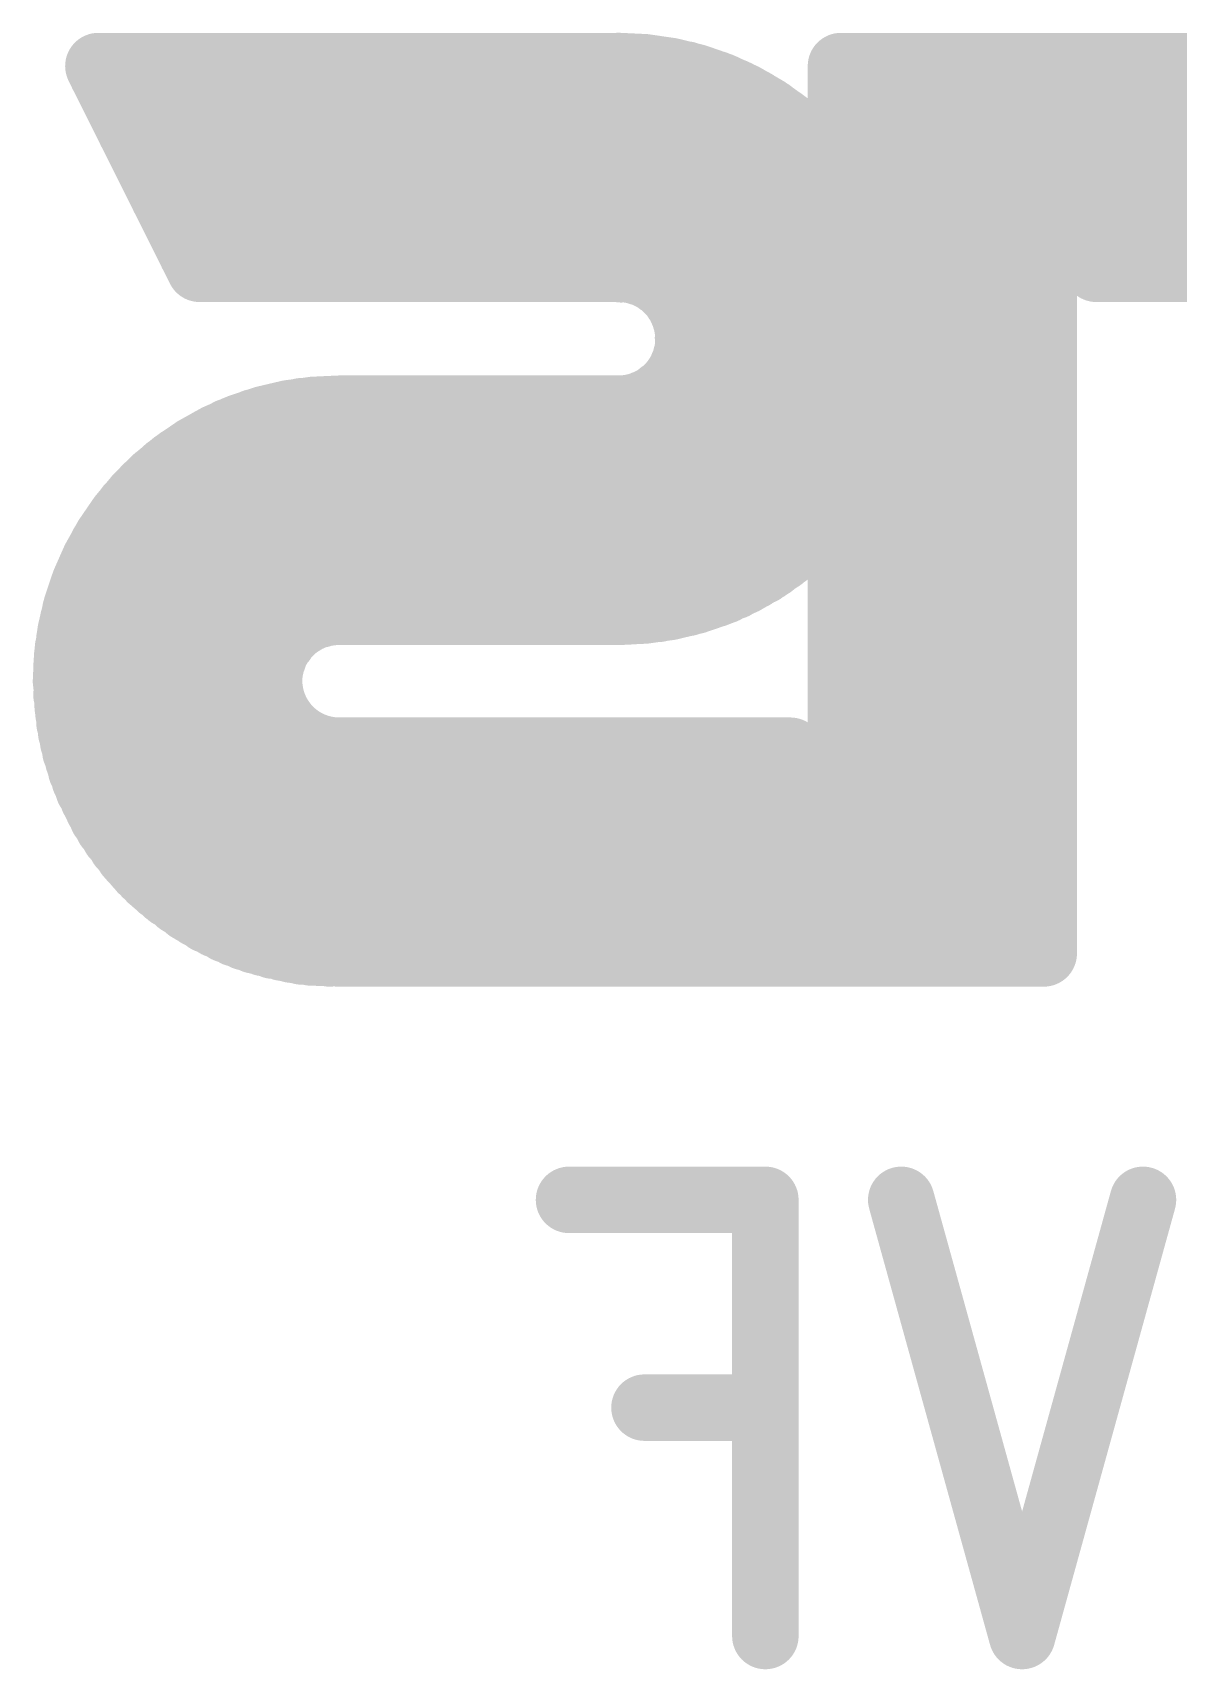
# Model space of a CAD drawing. Extents: x 100 to 144.1, y 92.1 to 144.1.
# Drawn here: x 108.425 to 110.149, y 118.909 to 121.372 of the extents above; entities that cross this region are included whole.
import ezdxf

# ---------------------------------------------------------------- set-up
doc = ezdxf.new("R2010")
doc.units = 0
doc.layers.get('0').update_dxf_attribs({"linetype": 'CONTINUOUS'})
doc.layers.add('SILK-BOTTOM_PHO', color=14, linetype='CONTINUOUS')

# ---------------------------------------------------------------- blocks, each defined once
blk = doc.blocks.new('ROUND_1')
at = {"const_width": 0.050038}
blk.add_lwpolyline([(-0.025018, 0, 1), (0.025018, 0, 1)], format="xyb", close=True, dxfattribs=at)

msp = doc.modelspace()

# ---------------------------------------------------------------- linework, layer by layer
at = {"layer": 'SILK-BOTTOM_PHO', "const_width": 0.100076}
for points in [[(108.523786, 121.32183), (108.676186, 121.016776)], [(109.30636, 121.32183), (108.523786, 121.32183)], [(108.532422, 121.32183), (108.532422, 121.30532)], [(108.546392, 121.32183), (108.546392, 121.277126)], [(108.560616, 121.32183), (108.560616, 121.248678)], [(108.57484, 121.32183), (108.57484, 121.220484)], [(108.58881, 121.32183), (108.58881, 121.192036)], [(108.603034, 121.32183), (108.603034, 121.163842)], [(108.617258, 121.32183), (108.617258, 121.135648)], [(108.631482, 121.32183), (108.631482, 121.1072)], [(108.645452, 121.32183), (108.645452, 121.079006)], [(108.659676, 121.32183), (108.659676, 121.050558)], [(108.6739, 121.32183), (108.6739, 121.022364)], [(108.68787, 121.32183), (108.68787, 121.016776)], [(108.702094, 121.32183), (108.702094, 121.016776)], [(108.716318, 121.32183), (108.716318, 121.016776)], [(108.730288, 121.32183), (108.730288, 121.016776)], [(108.744512, 121.32183), (108.744512, 121.016776)], [(108.758736, 121.32183), (108.758736, 121.016776)], [(108.772706, 121.32183), (108.772706, 121.016776)], [(108.78693, 121.32183), (108.78693, 121.016776)], [(108.801154, 121.32183), (108.801154, 121.016776)], [(108.815378, 121.32183), (108.815378, 121.016776)], [(108.829348, 121.32183), (108.829348, 121.016776)], [(108.843572, 121.32183), (108.843572, 121.016776)], [(108.857796, 121.32183), (108.857796, 121.016776)], [(108.871766, 121.32183), (108.871766, 121.016776)], [(108.88599, 121.32183), (108.88599, 121.016776)], [(108.900214, 121.32183), (108.900214, 121.016776)], [(108.914184, 121.32183), (108.914184, 121.016776)], [(108.928408, 121.32183), (108.928408, 121.016776)], [(108.942632, 121.32183), (108.942632, 121.016776)], [(108.956602, 121.32183), (108.956602, 121.016776)], [(108.970826, 121.32183), (108.970826, 121.016776)], [(108.98505, 121.32183), (108.98505, 121.016776)], [(108.999274, 121.32183), (108.999274, 121.016776)], [(109.013244, 121.32183), (109.013244, 121.016776)], [(109.027468, 121.32183), (109.027468, 121.016776)], [(109.041692, 121.32183), (109.041692, 121.016776)], [(109.055662, 121.32183), (109.055662, 121.016776)], [(109.069886, 121.32183), (109.069886, 121.016776)], [(109.08411, 121.32183), (109.08411, 121.016776)], [(109.09808, 121.32183), (109.09808, 121.016776)], [(109.112304, 121.32183), (109.112304, 121.016776)], [(109.126528, 121.32183), (109.126528, 121.016776)], [(109.140752, 121.32183), (109.140752, 121.016776)], [(109.154722, 121.32183), (109.154722, 121.016776)], [(109.168946, 121.32183), (109.168946, 121.016776)], [(109.18317, 121.32183), (109.18317, 121.016776)], [(109.19714, 121.32183), (109.19714, 121.016776)], [(109.211364, 121.32183), (109.211364, 121.016776)], [(109.225588, 121.32183), (109.225588, 121.016776)], [(109.239558, 121.32183), (109.239558, 121.016776)], [(109.253782, 121.32183), (109.253782, 121.016776)], [(109.268006, 121.32183), (109.268006, 121.016776)], [(109.281976, 121.32183), (109.281976, 121.016776)], [(109.2962, 121.32183), (109.2962, 121.016776)], [(109.310424, 121.32183), (109.310424, 121.016014)], [(109.324648, 121.321068), (109.324648, 121.015252)], [(109.338618, 121.320306), (109.338618, 121.011442)], [(109.352842, 121.318782), (109.352842, 121.005854)], [(109.367066, 121.317004), (109.367066, 120.997218)], [(109.381036, 121.314718), (109.381036, 120.985534)], [(109.39526, 121.31167), (109.39526, 120.968262)], [(109.641132, 121.32183), (109.641132, 121.148856)], [(110.961678, 121.32183), (109.641132, 121.32183)], [(109.649768, 121.32183), (109.649768, 119.986552)], [(109.663992, 121.32183), (109.663992, 119.986552)], [(109.678216, 121.32183), (109.678216, 119.986552)], [(109.69244, 121.32183), (109.69244, 119.986552)], [(109.70641, 121.32183), (109.70641, 119.986552)], [(109.720634, 121.32183), (109.720634, 119.986552)], [(109.734858, 121.32183), (109.734858, 119.986552)], [(109.748828, 121.32183), (109.748828, 119.986552)], [(109.763052, 121.32183), (109.763052, 119.986552)], [(109.777276, 121.32183), (109.777276, 119.986552)], [(109.791246, 121.32183), (109.791246, 119.986552)], [(109.80547, 121.32183), (109.80547, 119.986552)], [(109.819694, 121.32183), (109.819694, 119.986552)], [(109.833918, 121.32183), (109.833918, 119.986552)], [(109.847888, 121.32183), (109.847888, 119.986552)], [(109.862112, 121.32183), (109.862112, 119.986552)], [(109.876336, 121.32183), (109.876336, 119.986552)], [(109.890306, 121.32183), (109.890306, 119.986552)], [(109.90453, 121.32183), (109.90453, 119.986552)], [(109.918754, 121.32183), (109.918754, 119.986552)], [(109.932724, 121.32183), (109.932724, 119.986552)], [(109.946948, 121.32183), (109.946948, 121.174002)], [(109.961172, 121.32183), (109.961172, 121.145808)], [(109.975142, 121.32183), (109.975142, 121.11736)], [(109.989366, 121.32183), (109.989366, 121.089166)], [(110.00359, 121.32183), (110.00359, 121.060972)], [(110.017814, 121.32183), (110.017814, 121.032524)], [(110.031784, 121.32183), (110.031784, 121.016776)], [(110.046008, 121.32183), (110.046008, 121.016776)], [(110.060232, 121.32183), (110.060232, 121.016776)], [(110.074202, 121.32183), (110.074202, 121.016776)], [(110.088426, 121.32183), (110.088426, 121.016776)], [(110.10265, 121.32183), (110.10265, 121.016776)], [(110.11662, 121.32183), (110.11662, 121.016776)], [(110.130844, 121.32183), (110.130844, 121.016776)], [(110.145068, 121.32183), (110.145068, 121.016776)], [(110.159038, 121.32183), (110.159038, 121.016776)], [(110.173262, 121.32183), (110.173262, 121.016776)], [(110.187486, 121.32183), (110.187486, 121.016776)], [(109.40796, 121.30913), (108.529882, 121.30913)], [(109.451902, 121.29516), (108.536994, 121.29516)], [(109.409484, 121.308368), (109.409484, 120.933464)], [(109.423454, 121.304558), (109.423454, 120.51792)], [(109.437678, 121.299732), (109.437678, 120.522492)], [(109.451902, 121.29516), (109.451902, 120.527318)], [(109.465872, 121.289572), (109.465872, 120.532652)], [(110.967774, 121.30913), (109.641132, 121.30913)], [(110.974886, 121.29516), (109.641132, 121.29516)], [(109.484922, 121.280936), (108.544106, 121.280936)], [(109.511592, 121.266712), (108.551218, 121.266712)], [(109.480096, 121.283222), (109.480096, 120.539002)], [(109.49432, 121.27611), (109.49432, 120.546114)], [(109.508544, 121.26849), (109.508544, 120.553988)], [(110.981998, 121.280936), (109.641132, 121.280936)], [(110.98911, 121.266712), (109.641132, 121.266712)], [(109.534452, 121.252742), (108.55833, 121.252742)], [(109.55401, 121.238518), (108.565442, 121.238518)], [(109.522514, 121.2596), (109.522514, 120.561862)], [(109.536738, 121.250964), (109.536738, 120.57126)], [(109.550962, 121.240804), (109.550962, 120.58142)], [(110.996222, 121.252742), (109.641132, 121.252742)], [(111.003334, 121.238518), (109.641132, 121.238518)], [(109.572044, 121.224294), (108.5723, 121.224294)], [(109.564932, 121.229882), (109.564932, 120.592596)], [(109.579156, 121.217944), (109.579156, 120.60428)], [(111.010192, 121.224294), (109.641132, 121.224294)], [(109.587792, 121.210324), (108.579412, 121.210324)], [(109.602016, 121.1961), (108.586524, 121.1961)], [(109.59338, 121.204736), (109.59338, 120.617742)], [(109.60735, 121.18975), (109.60735, 120.631712)], [(111.017304, 121.210324), (109.641132, 121.210324)], [(111.024416, 121.1961), (109.641132, 121.1961)], [(109.614462, 121.181876), (108.593636, 121.181876)], [(109.6264, 121.167652), (108.600748, 121.167652)], [(109.621574, 121.174002), (109.621574, 120.648222)], [(111.031528, 121.181876), (109.641132, 121.181876)], [(111.03864, 121.167652), (109.641132, 121.167652)], [(109.946186, 121.175526), (109.946186, 119.986552)], [(109.946186, 121.175526), (110.025434, 121.016776)], [(109.946186, 121.153682), (108.60786, 121.153682)], [(109.946186, 121.139458), (108.614972, 121.139458)], [(109.635798, 121.155968), (109.635798, 120.666256)], [(111.045752, 121.153682), (109.957108, 121.153682)], [(111.05261, 121.139458), (109.96422, 121.139458)], [(109.946186, 121.125234), (108.62183, 121.125234)], [(111.059722, 121.125234), (109.971332, 121.125234)], [(109.946186, 121.111264), (108.628942, 121.111264)], [(109.946186, 121.09704), (108.636054, 121.09704)], [(111.066834, 121.111264), (109.978444, 121.111264)], [(111.073946, 121.09704), (109.985556, 121.09704)], [(109.946186, 121.082816), (108.643166, 121.082816)], [(109.946186, 121.068846), (108.650278, 121.068846)], [(112.108996, 121.082816), (109.992668, 121.082816)], [(112.12068, 121.068846), (109.999526, 121.068846)], [(109.946186, 121.054622), (108.65739, 121.054622)], [(109.946186, 121.040398), (108.664248, 121.040398)], [(112.131856, 121.054622), (110.006638, 121.054622)], [(112.142016, 121.040398), (110.01375, 121.040398)], [(109.946186, 121.026428), (108.67136, 121.026428)], [(109.30636, 121.016776), (108.676186, 121.016776)], [(112.152176, 121.026428), (110.020862, 121.026428)], [(110.339124, 121.016776), (110.025434, 121.016776)], [(109.946186, 121.012204), (109.337094, 121.012204)], [(109.946186, 120.99798), (109.366304, 120.99798)], [(109.946186, 120.983756), (109.38256, 120.983756)], [(109.946186, 120.969786), (109.393736, 120.969786)], [(109.946186, 120.955562), (109.40161, 120.955562)], [(109.946186, 120.941338), (109.406944, 120.941338)], [(109.946186, 120.927368), (109.410246, 120.927368)], [(109.946186, 120.913144), (109.411008, 120.913144)], [(109.946186, 120.89892), (109.411008, 120.89892)], [(109.946186, 120.870726), (109.403134, 120.870726)], [(109.946186, 120.88495), (109.40796, 120.88495)], [(109.409484, 120.88876), (109.409484, 120.513856)], [(109.39526, 120.854216), (109.39526, 120.510808)], [(109.946186, 120.856502), (109.396022, 120.856502)], [(109.367066, 120.825006), (109.367066, 120.50522)], [(109.946186, 120.828308), (109.370114, 120.828308)], [(109.381036, 120.836944), (109.381036, 120.507506)], [(109.946186, 120.842532), (109.385862, 120.842532)], [(108.801154, 120.796812), (108.801154, 120.457214)], [(109.946186, 120.79986), (108.8136, 120.79986)], [(108.815378, 120.79986), (108.815378, 120.473724)], [(108.829348, 120.8024), (108.829348, 120.484138)], [(108.843572, 120.803924), (108.843572, 120.492012)], [(108.857796, 120.804686), (108.857796, 120.496584)], [(108.871766, 120.805448), (108.871766, 120.499632)], [(109.30636, 120.80621), (108.885228, 120.80621)], [(108.88599, 120.80621), (108.88599, 120.500648)], [(108.900214, 120.80621), (108.900214, 120.500648)], [(108.914184, 120.80621), (108.914184, 120.500648)], [(108.928408, 120.80621), (108.928408, 120.500648)], [(108.942632, 120.80621), (108.942632, 120.500648)], [(108.956602, 120.80621), (108.956602, 120.500648)], [(108.970826, 120.80621), (108.970826, 120.500648)], [(108.98505, 120.80621), (108.98505, 120.500648)], [(108.999274, 120.80621), (108.999274, 120.500648)], [(109.013244, 120.80621), (109.013244, 120.500648)], [(109.027468, 120.80621), (109.027468, 120.500648)], [(109.041692, 120.80621), (109.041692, 120.500648)], [(109.055662, 120.80621), (109.055662, 120.500648)], [(109.069886, 120.80621), (109.069886, 120.500648)], [(109.08411, 120.80621), (109.08411, 120.500648)], [(109.09808, 120.80621), (109.09808, 120.500648)], [(109.112304, 120.80621), (109.112304, 120.500648)], [(109.126528, 120.80621), (109.126528, 120.500648)], [(109.140752, 120.80621), (109.140752, 120.500648)], [(109.154722, 120.80621), (109.154722, 120.500648)], [(109.168946, 120.80621), (109.168946, 120.500648)], [(109.18317, 120.80621), (109.18317, 120.500648)], [(109.19714, 120.80621), (109.19714, 120.500648)], [(109.211364, 120.80621), (109.211364, 120.500648)], [(109.225588, 120.80621), (109.225588, 120.500648)], [(109.239558, 120.80621), (109.239558, 120.500648)], [(109.253782, 120.80621), (109.253782, 120.500648)], [(109.268006, 120.80621), (109.268006, 120.500648)], [(109.281976, 120.80621), (109.281976, 120.500648)], [(109.2962, 120.80621), (109.2962, 120.500648)], [(109.310424, 120.80621), (109.310424, 120.500648)], [(109.324648, 120.806972), (109.324648, 120.50141)], [(109.338618, 120.811036), (109.338618, 120.502172)], [(109.946186, 120.814084), (109.34573, 120.814084)], [(109.352842, 120.81637), (109.352842, 120.503696)], [(109.946186, 120.771666), (108.720128, 120.771666)], [(108.730288, 120.77573), (108.730288, 120.016524)], [(108.744512, 120.781064), (108.744512, 120.010936)], [(109.946186, 120.78589), (108.757974, 120.78589)], [(108.758736, 120.78589), (108.758736, 120.00611)], [(108.772706, 120.7897), (108.772706, 120.0023)], [(108.78693, 120.793764), (108.78693, 120.430544)], [(108.6739, 120.74652), (108.6739, 120.04548)], [(108.68787, 120.755156), (108.68787, 120.036844)], [(109.946186, 120.757442), (108.691934, 120.757442)], [(108.702094, 120.762268), (108.702094, 120.029732)], [(108.716318, 120.76938), (108.716318, 120.02262)], [(108.645452, 120.728486), (108.645452, 120.064276)], [(109.946186, 120.729248), (108.646214, 120.729248)], [(108.659676, 120.737884), (108.659676, 120.054116)], [(109.946186, 120.743472), (108.66755, 120.743472)], [(109.946186, 120.701054), (108.610908, 120.701054)], [(108.617258, 120.705626), (108.617258, 120.086374)], [(109.946186, 120.715024), (108.627418, 120.715024)], [(108.631482, 120.717564), (108.631482, 120.07469)], [(109.946186, 120.672606), (108.582714, 120.672606)], [(108.58881, 120.678956), (108.58881, 120.113044)], [(109.946186, 120.68683), (108.595922, 120.68683)], [(108.603034, 120.69318), (108.603034, 120.09882)], [(109.641132, 120.67413), (109.641132, 120.137428)], [(109.629448, 120.658382), (108.570014, 120.658382)], [(108.57484, 120.663208), (108.57484, 120.128792)], [(109.946186, 120.658382), (109.641132, 120.658382)], [(108.546392, 120.626378), (108.546392, 120.166638)], [(109.605064, 120.630188), (108.548932, 120.630188)], [(109.617764, 120.644412), (108.559092, 120.644412)], [(108.560616, 120.645936), (108.560616, 120.146826)], [(109.946186, 120.644412), (109.641132, 120.644412)], [(109.946186, 120.630188), (109.641132, 120.630188)], [(109.575346, 120.601994), (108.530644, 120.601994)], [(108.532422, 120.603518), (108.532422, 120.188482)], [(109.59084, 120.615964), (108.539534, 120.615964)], [(109.946186, 120.615964), (109.641132, 120.615964)], [(109.946186, 120.601994), (109.641132, 120.601994)], [(109.539024, 120.573546), (108.515912, 120.573546)], [(109.558836, 120.58777), (108.523024, 120.58777)], [(109.946186, 120.58777), (109.641132, 120.58777)], [(109.946186, 120.573546), (109.641132, 120.573546)], [(109.51718, 120.559576), (108.509562, 120.559576)], [(109.946186, 120.559576), (109.641132, 120.559576)], [(109.460538, 120.531128), (108.49864, 120.531128)], [(109.491018, 120.545352), (108.503212, 120.545352)], [(109.946186, 120.545352), (109.641132, 120.545352)], [(109.946186, 120.531128), (109.641132, 120.531128)], [(109.344968, 120.502934), (108.489242, 120.502934)], [(109.419644, 120.517158), (108.493814, 120.517158)], [(109.30636, 120.500648), (108.885228, 120.500648)], [(109.946186, 120.517158), (109.641132, 120.517158)], [(109.946186, 120.502934), (109.641132, 120.502934)], [(108.81614, 120.474486), (108.482892, 120.474486)], [(108.835698, 120.48871), (108.48594, 120.48871)], [(109.946186, 120.48871), (109.641132, 120.48871)], [(109.946186, 120.474486), (109.641132, 120.474486)], [(108.802678, 120.460516), (108.480352, 120.460516)], [(109.946186, 120.460516), (109.641132, 120.460516)], [(108.78693, 120.432068), (108.477304, 120.432068)], [(108.79328, 120.446292), (108.478066, 120.446292)], [(109.946186, 120.446292), (109.641132, 120.446292)], [(109.946186, 120.432068), (109.641132, 120.432068)], [(108.78312, 120.418098), (108.47578, 120.418098)], [(108.78058, 120.403874), (108.47578, 120.403874)], [(109.946186, 120.418098), (109.641132, 120.418098)], [(109.946186, 120.403874), (109.641132, 120.403874)], [(108.78058, 120.38965), (108.47578, 120.38965)], [(108.782358, 120.37568), (108.47578, 120.37568)], [(109.946186, 120.38965), (109.641132, 120.38965)], [(109.946186, 120.37568), (109.641132, 120.37568)], [(108.786168, 120.361456), (108.477304, 120.361456)], [(108.78693, 120.360694), (108.78693, 119.998236)], [(109.946186, 120.361456), (109.641132, 120.361456)], [(108.792518, 120.347232), (108.478828, 120.347232)], [(108.801916, 120.333262), (108.480352, 120.333262)], [(108.801154, 120.334024), (108.801154, 119.995188)], [(109.946186, 120.347232), (109.641132, 120.347232)], [(109.946186, 120.333262), (109.641132, 120.333262)], [(108.814362, 120.319038), (108.482892, 120.319038)], [(108.834174, 120.304814), (108.48594, 120.304814)], [(108.815378, 120.318276), (108.815378, 119.99214)], [(108.829348, 120.3071), (108.829348, 119.9896)], [(109.946186, 120.319038), (109.641132, 120.319038)], [(109.946186, 120.304814), (109.641132, 120.304814)], [(109.564932, 120.29059), (108.489242, 120.29059)], [(108.843572, 120.300242), (108.843572, 119.988076)], [(108.857796, 120.294654), (108.857796, 119.987314)], [(108.871766, 120.292368), (108.871766, 119.986552)], [(109.56417, 120.291606), (108.885228, 120.291606)], [(108.88599, 120.291606), (108.88599, 119.986552)], [(108.900214, 120.291606), (108.900214, 119.986552)], [(108.914184, 120.291606), (108.914184, 119.986552)], [(108.928408, 120.291606), (108.928408, 119.986552)], [(108.942632, 120.291606), (108.942632, 119.986552)], [(108.956602, 120.291606), (108.956602, 119.986552)], [(108.970826, 120.291606), (108.970826, 119.986552)], [(108.98505, 120.291606), (108.98505, 119.986552)], [(108.999274, 120.291606), (108.999274, 119.986552)], [(109.013244, 120.291606), (109.013244, 119.986552)], [(109.027468, 120.291606), (109.027468, 119.986552)], [(109.041692, 120.291606), (109.041692, 119.986552)], [(109.055662, 120.291606), (109.055662, 119.986552)], [(109.069886, 120.291606), (109.069886, 119.986552)], [(109.08411, 120.291606), (109.08411, 119.986552)], [(109.09808, 120.291606), (109.09808, 119.986552)], [(109.112304, 120.291606), (109.112304, 119.986552)], [(109.126528, 120.291606), (109.126528, 119.986552)], [(109.140752, 120.291606), (109.140752, 119.986552)], [(109.154722, 120.291606), (109.154722, 119.986552)], [(109.168946, 120.291606), (109.168946, 119.986552)], [(109.18317, 120.291606), (109.18317, 119.986552)], [(109.19714, 120.291606), (109.19714, 119.986552)], [(109.211364, 120.291606), (109.211364, 119.986552)], [(109.225588, 120.291606), (109.225588, 119.986552)], [(109.239558, 120.291606), (109.239558, 119.986552)], [(109.253782, 120.291606), (109.253782, 119.986552)], [(109.268006, 120.291606), (109.268006, 119.986552)], [(109.281976, 120.291606), (109.281976, 119.986552)], [(109.2962, 120.291606), (109.2962, 119.986552)], [(109.310424, 120.291606), (109.310424, 119.986552)], [(109.324648, 120.291606), (109.324648, 119.986552)], [(109.338618, 120.291606), (109.338618, 119.986552)], [(109.352842, 120.291606), (109.352842, 119.986552)], [(109.367066, 120.291606), (109.367066, 119.986552)], [(109.381036, 120.291606), (109.381036, 119.986552)], [(109.39526, 120.291606), (109.39526, 119.986552)], [(109.409484, 120.291606), (109.409484, 119.986552)], [(109.423454, 120.291606), (109.423454, 119.986552)], [(109.437678, 120.291606), (109.437678, 119.986552)], [(109.451902, 120.291606), (109.451902, 119.986552)], [(109.465872, 120.291606), (109.465872, 119.986552)], [(109.480096, 120.291606), (109.480096, 119.986552)], [(109.49432, 120.291606), (109.49432, 119.986552)], [(109.508544, 120.291606), (109.508544, 119.986552)], [(109.522514, 120.291606), (109.522514, 119.986552)], [(109.536738, 120.291606), (109.536738, 119.986552)], [(109.550962, 120.291606), (109.550962, 119.986552)], [(109.56417, 120.291606), (109.641132, 120.137428)], [(109.564932, 120.291606), (109.564932, 119.986552)], [(109.946186, 120.29059), (109.641132, 120.29059)], [(109.572044, 120.27662), (108.493814, 120.27662)], [(109.579156, 120.262396), (108.497878, 120.262396)], [(109.579156, 120.262396), (109.579156, 119.986552)], [(109.946186, 120.27662), (109.641132, 120.27662)], [(109.946186, 120.262396), (109.641132, 120.262396)], [(109.585506, 120.248172), (108.503212, 120.248172)], [(109.592618, 120.234202), (108.5088, 120.234202)], [(109.59338, 120.23344), (109.59338, 119.986552)], [(109.946186, 120.248172), (109.641132, 120.248172)], [(109.946186, 120.234202), (109.641132, 120.234202)], [(109.599476, 120.219978), (108.515912, 120.219978)], [(109.606588, 120.205754), (108.523024, 120.205754)], [(109.60735, 120.204992), (109.60735, 119.986552)], [(109.946186, 120.219978), (109.641132, 120.219978)], [(109.946186, 120.205754), (109.641132, 120.205754)], [(109.6137, 120.191784), (108.529882, 120.191784)], [(109.946186, 120.191784), (109.641132, 120.191784)], [(109.620812, 120.17756), (108.538518, 120.17756)], [(109.627924, 120.163336), (108.54817, 120.163336)], [(109.621574, 120.176798), (109.621574, 119.986552)], [(109.946186, 120.17756), (109.641132, 120.17756)], [(109.946186, 120.163336), (109.641132, 120.163336)], [(109.946186, 120.149366), (108.55833, 120.149366)], [(109.946186, 120.135142), (108.569252, 120.135142)], [(109.635798, 120.14835), (109.635798, 119.986552)], [(109.946186, 120.120918), (108.581952, 120.120918)], [(109.946186, 120.106694), (108.59516, 120.106694)], [(109.946186, 120.092724), (108.610146, 120.092724)], [(109.946186, 120.0785), (108.626656, 120.0785)], [(109.946186, 120.064276), (108.645452, 120.064276)], [(109.946186, 120.050306), (108.666026, 120.050306)], [(109.946186, 120.036082), (108.69041, 120.036082)], [(109.946186, 120.021858), (108.718604, 120.021858)], [(109.946186, 120.007888), (108.755434, 120.007888)], [(109.946186, 119.993664), (108.80979, 119.993664)], [(109.946186, 119.986552), (108.885228, 119.986552)], [(109.52734, 119.615712), (109.231938, 119.615712)], [(109.52734, 119.615712), (109.52734, 118.959376)], [(109.73181, 119.615712), (109.913674, 118.959376)], [(110.095538, 119.615712), (109.913674, 118.959376)], [(109.52734, 119.303038), (109.345476, 119.303038)]]:
    msp.add_lwpolyline(points, dxfattribs=at)
for points in [[(109.641386, 121.148602, 0.2434324), (109.30636, 121.321988)], [(109.41177, 120.91162, 0.4142191), (109.30636, 121.016776)], [(109.30636, 120.80621, 0.4142136), (109.41177, 120.91162)], [(108.885228, 120.80621, 0.4142136), (108.475018, 120.396)], [(109.30636, 120.500648, 0.2433538), (109.641808, 120.67419)], [(108.885228, 120.500648, 0.4142136), (108.78058, 120.396)], [(108.47578, 120.396, 0.4131258), (108.885228, 119.986552)], [(108.78058, 120.396, 0.4085856), (108.885228, 120.291606)]]:
    msp.add_lwpolyline(points, format="xyb", dxfattribs=at)

# ---------------------------------------------------------------- block references
at = {"layer": 'SILK-BOTTOM_PHO'}
for p in [(108.523786, 121.32183), (108.523786, 121.32183), (108.532422, 121.32183), (108.546392, 121.32183), (108.560616, 121.32183), (108.57484, 121.32183), (108.58881, 121.32183), (108.603034, 121.32183), (108.617258, 121.32183), (108.631482, 121.32183), (108.645452, 121.32183), (108.659676, 121.32183), (108.6739, 121.32183), (108.68787, 121.32183), (108.702094, 121.32183), (108.716318, 121.32183), (108.730288, 121.32183), (108.744512, 121.32183), (108.758736, 121.32183), (108.772706, 121.32183), (108.78693, 121.32183), (108.801154, 121.32183), (108.815378, 121.32183), (108.829348, 121.32183), (108.843572, 121.32183), (108.857796, 121.32183), (108.871766, 121.32183), (108.88599, 121.32183), (108.900214, 121.32183), (108.914184, 121.32183), (108.928408, 121.32183), (108.942632, 121.32183), (108.956602, 121.32183), (108.970826, 121.32183), (108.98505, 121.32183), (108.999274, 121.32183), (109.013244, 121.32183), (109.027468, 121.32183), (109.041692, 121.32183), (109.055662, 121.32183), (109.069886, 121.32183), (109.08411, 121.32183), (109.09808, 121.32183), (109.112304, 121.32183), (109.126528, 121.32183), (109.140752, 121.32183), (109.154722, 121.32183), (109.168946, 121.32183), (109.18317, 121.32183), (109.19714, 121.32183), (109.211364, 121.32183), (109.225588, 121.32183), (109.239558, 121.32183), (109.253782, 121.32183), (109.268006, 121.32183), (109.281976, 121.32183), (109.2962, 121.32183), (109.30636, 121.321988), (109.30636, 121.32183), (109.310424, 121.32183), (109.324648, 121.321068), (109.338618, 121.320306), (109.352842, 121.318782), (109.367066, 121.317004), (109.381036, 121.314718), (109.39526, 121.31167), (109.641132, 121.32183), (109.641132, 121.32183), (109.649768, 121.32183), (109.663992, 121.32183), (109.678216, 121.32183), (109.69244, 121.32183), (109.70641, 121.32183), (109.720634, 121.32183), (109.734858, 121.32183), (109.748828, 121.32183), (109.763052, 121.32183), (109.777276, 121.32183), (109.791246, 121.32183), (109.80547, 121.32183), (109.819694, 121.32183), (109.833918, 121.32183), (109.847888, 121.32183), (109.862112, 121.32183), (109.876336, 121.32183), (109.890306, 121.32183), (109.90453, 121.32183), (109.918754, 121.32183), (109.932724, 121.32183), (109.946948, 121.32183), (109.961172, 121.32183), (109.975142, 121.32183), (109.989366, 121.32183), (110.00359, 121.32183), (110.017814, 121.32183), (110.031784, 121.32183), (110.046008, 121.32183), (110.060232, 121.32183), (110.074202, 121.32183), (110.088426, 121.32183), (110.10265, 121.32183), (110.11662, 121.32183), (110.130844, 121.32183), (110.145068, 121.32183), (110.159038, 121.32183), (110.173262, 121.32183), (110.187486, 121.32183), (108.529882, 121.30913), (108.532422, 121.30532), (108.536994, 121.29516), (109.40796, 121.30913), (109.409484, 121.308368), (109.423454, 121.304558), (109.437678, 121.299732), (109.451902, 121.29516), (109.451902, 121.29516), (109.465872, 121.289572), (109.641132, 121.30913), (109.641132, 121.29516), (108.544106, 121.280936), (108.546392, 121.277126), (108.551218, 121.266712), (109.480096, 121.283222), (109.484922, 121.280936), (109.49432, 121.27611), (109.508544, 121.26849), (109.511592, 121.266712), (109.641132, 121.280936), (109.641132, 121.266712), (108.55833, 121.252742), (108.560616, 121.248678), (108.565442, 121.238518), (109.522514, 121.2596), (109.534452, 121.252742), (109.536738, 121.250964), (109.550962, 121.240804), (109.55401, 121.238518), (109.641132, 121.252742), (109.641132, 121.238518), (108.5723, 121.224294), (108.57484, 121.220484), (109.564932, 121.229882), (109.572044, 121.224294), (109.579156, 121.217944), (109.641132, 121.224294), (108.579412, 121.210324), (108.586524, 121.1961), (108.58881, 121.192036), (109.587792, 121.210324), (109.59338, 121.204736), (109.602016, 121.1961), (109.60735, 121.18975), (109.641132, 121.210324), (109.641132, 121.1961), (108.593636, 121.181876), (108.600748, 121.167652), (108.603034, 121.163842), (109.614462, 121.181876), (109.621574, 121.174002), (109.6264, 121.167652), (109.641132, 121.181876), (109.641132, 121.167652), (109.946186, 121.175526), (109.946186, 121.175526), (109.946948, 121.174002), (108.60786, 121.153682), (108.614972, 121.139458), (109.635798, 121.155968), (109.641132, 121.148856), (109.641132, 121.148856), (109.641386, 121.148602), (109.946186, 121.153682), (109.946186, 121.139458), (109.957108, 121.153682), (109.961172, 121.145808), (109.96422, 121.139458), (108.617258, 121.135648), (108.62183, 121.125234), (109.946186, 121.125234), (109.971332, 121.125234), (109.975142, 121.11736), (108.628942, 121.111264), (108.631482, 121.1072), (108.636054, 121.09704), (109.946186, 121.111264), (109.946186, 121.09704), (109.978444, 121.111264), (109.985556, 121.09704), (108.643166, 121.082816), (108.645452, 121.079006), (108.650278, 121.068846), (109.946186, 121.082816), (109.946186, 121.068846), (109.989366, 121.089166), (109.992668, 121.082816), (109.999526, 121.068846), (108.65739, 121.054622), (108.659676, 121.050558), (108.664248, 121.040398), (109.946186, 121.054622), (109.946186, 121.040398), (110.00359, 121.060972), (110.006638, 121.054622), (110.01375, 121.040398), (108.67136, 121.026428), (108.6739, 121.022364), (108.676186, 121.016776), (108.676186, 121.016776), (108.68787, 121.016776), (108.702094, 121.016776), (108.716318, 121.016776), (108.730288, 121.016776), (108.744512, 121.016776), (108.758736, 121.016776), (108.772706, 121.016776), (108.78693, 121.016776), (108.801154, 121.016776), (108.815378, 121.016776), (108.829348, 121.016776), (108.843572, 121.016776), (108.857796, 121.016776), (108.871766, 121.016776), (108.88599, 121.016776), (108.900214, 121.016776), (108.914184, 121.016776), (108.928408, 121.016776), (108.942632, 121.016776), (108.956602, 121.016776), (108.970826, 121.016776), (108.98505, 121.016776), (108.999274, 121.016776), (109.013244, 121.016776), (109.027468, 121.016776), (109.041692, 121.016776), (109.055662, 121.016776), (109.069886, 121.016776), (109.08411, 121.016776), (109.09808, 121.016776), (109.112304, 121.016776), (109.126528, 121.016776), (109.140752, 121.016776), (109.154722, 121.016776), (109.168946, 121.016776), (109.18317, 121.016776), (109.19714, 121.016776), (109.211364, 121.016776), (109.225588, 121.016776), (109.239558, 121.016776), (109.253782, 121.016776), (109.268006, 121.016776), (109.281976, 121.016776), (109.2962, 121.016776), (109.30636, 121.016776), (109.30636, 121.016776), (109.310424, 121.016014), (109.946186, 121.026428), (110.017814, 121.032524), (110.020862, 121.026428), (110.025434, 121.016776), (110.025434, 121.016776), (110.031784, 121.016776), (110.046008, 121.016776), (110.060232, 121.016776), (110.074202, 121.016776), (110.088426, 121.016776), (110.10265, 121.016776), (110.11662, 121.016776), (110.130844, 121.016776), (110.145068, 121.016776), (110.159038, 121.016776), (110.173262, 121.016776), (110.187486, 121.016776), (109.324648, 121.015252), (109.337094, 121.012204), (109.338618, 121.011442), (109.352842, 121.005854), (109.366304, 120.99798), (109.367066, 120.997218), (109.946186, 121.012204), (109.946186, 120.99798), (109.381036, 120.985534), (109.38256, 120.983756), (109.393736, 120.969786), (109.39526, 120.968262), (109.946186, 120.983756), (109.946186, 120.969786), (109.40161, 120.955562), (109.946186, 120.955562), (109.406944, 120.941338), (109.409484, 120.933464), (109.410246, 120.927368), (109.946186, 120.941338), (109.946186, 120.927368), (109.411008, 120.913144), (109.411008, 120.89892), (109.41177, 120.91162), (109.41177, 120.91162), (109.946186, 120.913144), (109.946186, 120.89892), (109.403134, 120.870726), (109.40796, 120.88495), (109.409484, 120.88876), (109.946186, 120.88495), (109.946186, 120.870726), (109.39526, 120.854216), (109.396022, 120.856502), (109.946186, 120.856502), (109.367066, 120.825006), (109.370114, 120.828308), (109.381036, 120.836944), (109.385862, 120.842532), (109.946186, 120.842532), (109.946186, 120.828308), (108.801154, 120.796812), (108.8136, 120.79986), (108.815378, 120.79986), (108.829348, 120.8024), (108.843572, 120.803924), (108.857796, 120.804686), (108.871766, 120.805448), (108.885228, 120.80621), (108.885228, 120.80621), (108.885228, 120.80621), (108.88599, 120.80621), (108.900214, 120.80621), (108.914184, 120.80621), (108.928408, 120.80621), (108.942632, 120.80621), (108.956602, 120.80621), (108.970826, 120.80621), (108.98505, 120.80621), (108.999274, 120.80621), (109.013244, 120.80621), (109.027468, 120.80621), (109.041692, 120.80621), (109.055662, 120.80621), (109.069886, 120.80621), (109.08411, 120.80621), (109.09808, 120.80621), (109.112304, 120.80621), (109.126528, 120.80621), (109.140752, 120.80621), (109.154722, 120.80621), (109.168946, 120.80621), (109.18317, 120.80621), (109.19714, 120.80621), (109.211364, 120.80621), (109.225588, 120.80621), (109.239558, 120.80621), (109.253782, 120.80621), (109.268006, 120.80621), (109.281976, 120.80621), (109.2962, 120.80621), (109.30636, 120.80621), (109.30636, 120.80621), (109.30636, 120.80621), (109.310424, 120.80621), (109.324648, 120.806972), (109.338618, 120.811036), (109.34573, 120.814084), (109.352842, 120.81637), (109.946186, 120.814084), (109.946186, 120.79986), (108.720128, 120.771666), (108.730288, 120.77573), (108.744512, 120.781064), (108.757974, 120.78589), (108.758736, 120.78589), (108.772706, 120.7897), (108.78693, 120.793764), (109.946186, 120.78589), (109.946186, 120.771666), (108.6739, 120.74652), (108.68787, 120.755156), (108.691934, 120.757442), (108.702094, 120.762268), (108.716318, 120.76938), (109.946186, 120.757442), (108.645452, 120.728486), (108.646214, 120.729248), (108.659676, 120.737884), (108.66755, 120.743472), (109.946186, 120.743472), (109.946186, 120.729248), (108.610908, 120.701054), (108.617258, 120.705626), (108.627418, 120.715024), (108.631482, 120.717564), (109.946186, 120.715024), (109.946186, 120.701054), (108.582714, 120.672606), (108.58881, 120.678956), (108.595922, 120.68683), (108.603034, 120.69318), (109.641132, 120.67413), (109.641808, 120.67419), (109.946186, 120.68683), (109.946186, 120.672606), (108.570014, 120.658382), (108.57484, 120.663208), (109.621574, 120.648222), (109.629448, 120.658382), (109.635798, 120.666256), (109.641132, 120.658382), (109.946186, 120.658382), (108.546392, 120.626378), (108.548932, 120.630188), (108.559092, 120.644412), (108.560616, 120.645936), (109.605064, 120.630188), (109.60735, 120.631712), (109.617764, 120.644412), (109.641132, 120.644412), (109.641132, 120.630188), (109.946186, 120.644412), (109.946186, 120.630188), (108.530644, 120.601994), (108.532422, 120.603518), (108.539534, 120.615964), (109.575346, 120.601994), (109.579156, 120.60428), (109.59084, 120.615964), (109.59338, 120.617742), (109.641132, 120.615964), (109.641132, 120.601994), (109.946186, 120.615964), (109.946186, 120.601994), (108.515912, 120.573546), (108.523024, 120.58777), (109.539024, 120.573546), (109.550962, 120.58142), (109.558836, 120.58777), (109.564932, 120.592596), (109.641132, 120.58777), (109.641132, 120.573546), (109.946186, 120.58777), (109.946186, 120.573546), (108.509562, 120.559576), (109.508544, 120.553988), (109.51718, 120.559576), (109.522514, 120.561862), (109.536738, 120.57126), (109.641132, 120.559576), (109.946186, 120.559576), (108.49864, 120.531128), (108.503212, 120.545352), (109.451902, 120.527318), (109.460538, 120.531128), (109.465872, 120.532652), (109.480096, 120.539002), (109.491018, 120.545352), (109.49432, 120.546114), (109.641132, 120.545352), (109.641132, 120.531128), (109.946186, 120.545352), (109.946186, 120.531128), (108.489242, 120.502934), (108.493814, 120.517158), (108.871766, 120.499632), (108.885228, 120.500648), (108.885228, 120.500648), (108.885228, 120.500648), (108.88599, 120.500648), (108.900214, 120.500648), (108.914184, 120.500648), (108.928408, 120.500648), (108.942632, 120.500648), (108.956602, 120.500648), (108.970826, 120.500648), (108.98505, 120.500648), (108.999274, 120.500648), (109.013244, 120.500648), (109.027468, 120.500648), (109.041692, 120.500648), (109.055662, 120.500648), (109.069886, 120.500648), (109.08411, 120.500648), (109.09808, 120.500648), (109.112304, 120.500648), (109.126528, 120.500648), (109.140752, 120.500648), (109.154722, 120.500648), (109.168946, 120.500648), (109.18317, 120.500648), (109.19714, 120.500648), (109.211364, 120.500648), (109.225588, 120.500648), (109.239558, 120.500648), (109.253782, 120.500648), (109.268006, 120.500648), (109.281976, 120.500648), (109.2962, 120.500648), (109.30636, 120.500648), (109.30636, 120.500648), (109.30636, 120.500648), (109.310424, 120.500648), (109.324648, 120.50141), (109.338618, 120.502172), (109.344968, 120.502934), (109.352842, 120.503696), (109.367066, 120.50522), (109.381036, 120.507506), (109.39526, 120.510808), (109.409484, 120.513856), (109.419644, 120.517158), (109.423454, 120.51792), (109.437678, 120.522492), (109.641132, 120.517158), (109.641132, 120.502934), (109.946186, 120.517158), (109.946186, 120.502934), (108.482892, 120.474486), (108.48594, 120.48871), (108.81614, 120.474486), (108.829348, 120.484138), (108.835698, 120.48871), (108.843572, 120.492012), (108.857796, 120.496584), (109.641132, 120.48871), (109.641132, 120.474486), (109.946186, 120.48871), (109.946186, 120.474486), (108.480352, 120.460516), (108.801154, 120.457214), (108.802678, 120.460516), (108.815378, 120.473724), (109.641132, 120.460516), (109.946186, 120.460516), (108.477304, 120.432068), (108.478066, 120.446292), (108.78693, 120.432068), (108.78693, 120.430544), (108.79328, 120.446292), (109.641132, 120.446292), (109.641132, 120.432068), (109.946186, 120.446292), (109.946186, 120.432068), (108.47578, 120.418098), (108.47578, 120.403874), (108.78058, 120.403874), (108.78312, 120.418098), (109.641132, 120.418098), (109.641132, 120.403874), (109.946186, 120.418098), (109.946186, 120.403874), (108.475018, 120.396), (108.47578, 120.396), (108.47578, 120.396), (108.47578, 120.38965), (108.47578, 120.37568), (108.78058, 120.396), (108.78058, 120.396), (108.78058, 120.38965), (108.782358, 120.37568), (109.641132, 120.38965), (109.641132, 120.37568), (109.946186, 120.38965), (109.946186, 120.37568), (108.477304, 120.361456), (108.786168, 120.361456), (108.78693, 120.360694), (109.641132, 120.361456), (109.946186, 120.361456), (108.478828, 120.347232), (108.480352, 120.333262), (108.792518, 120.347232), (108.801154, 120.334024), (108.801916, 120.333262), (109.641132, 120.347232), (109.641132, 120.333262), (109.946186, 120.347232), (109.946186, 120.333262), (108.482892, 120.319038), (108.48594, 120.304814), (108.814362, 120.319038), (108.815378, 120.318276), (108.829348, 120.3071), (108.834174, 120.304814), (109.641132, 120.319038), (109.641132, 120.304814), (109.946186, 120.319038), (109.946186, 120.304814), (108.489242, 120.29059), (108.843572, 120.300242), (108.857796, 120.294654), (108.871766, 120.292368), (108.885228, 120.291606), (108.885228, 120.291606), (108.88599, 120.291606), (108.900214, 120.291606), (108.914184, 120.291606), (108.928408, 120.291606), (108.942632, 120.291606), (108.956602, 120.291606), (108.970826, 120.291606), (108.98505, 120.291606), (108.999274, 120.291606), (109.013244, 120.291606), (109.027468, 120.291606), (109.041692, 120.291606), (109.055662, 120.291606), (109.069886, 120.291606), (109.08411, 120.291606), (109.09808, 120.291606), (109.112304, 120.291606), (109.126528, 120.291606), (109.140752, 120.291606), (109.154722, 120.291606), (109.168946, 120.291606), (109.18317, 120.291606), (109.19714, 120.291606), (109.211364, 120.291606), (109.225588, 120.291606), (109.239558, 120.291606), (109.253782, 120.291606), (109.268006, 120.291606), (109.281976, 120.291606), (109.2962, 120.291606), (109.310424, 120.291606), (109.324648, 120.291606), (109.338618, 120.291606), (109.352842, 120.291606), (109.367066, 120.291606), (109.381036, 120.291606), (109.39526, 120.291606), (109.409484, 120.291606), (109.423454, 120.291606), (109.437678, 120.291606), (109.451902, 120.291606), (109.465872, 120.291606), (109.480096, 120.291606), (109.49432, 120.291606), (109.508544, 120.291606), (109.522514, 120.291606), (109.536738, 120.291606), (109.550962, 120.291606), (109.56417, 120.291606), (109.56417, 120.291606), (109.564932, 120.291606), (109.564932, 120.29059), (109.641132, 120.29059), (109.946186, 120.29059), (108.493814, 120.27662), (108.497878, 120.262396), (109.572044, 120.27662), (109.579156, 120.262396), (109.579156, 120.262396), (109.641132, 120.27662), (109.641132, 120.262396), (109.946186, 120.27662), (109.946186, 120.262396), (108.503212, 120.248172), (108.5088, 120.234202), (109.585506, 120.248172), (109.592618, 120.234202), (109.59338, 120.23344), (109.641132, 120.248172), (109.641132, 120.234202), (109.946186, 120.248172), (109.946186, 120.234202), (108.515912, 120.219978), (108.523024, 120.205754), (109.599476, 120.219978), (109.606588, 120.205754), (109.60735, 120.204992), (109.641132, 120.219978), (109.641132, 120.205754), (109.946186, 120.219978), (109.946186, 120.205754), (108.529882, 120.191784), (108.532422, 120.188482), (109.6137, 120.191784), (109.641132, 120.191784), (109.946186, 120.191784), (108.538518, 120.17756), (108.546392, 120.166638), (108.54817, 120.163336), (109.620812, 120.17756), (109.621574, 120.176798), (109.627924, 120.163336), (109.641132, 120.17756), (109.641132, 120.163336), (109.946186, 120.17756), (109.946186, 120.163336), (108.55833, 120.149366), (108.560616, 120.146826), (108.569252, 120.135142), (109.635798, 120.14835), (109.641132, 120.137428), (109.641132, 120.137428), (109.946186, 120.149366), (109.946186, 120.135142), (108.57484, 120.128792), (108.581952, 120.120918), (108.58881, 120.113044), (108.59516, 120.106694), (109.946186, 120.120918), (109.946186, 120.106694), (108.603034, 120.09882), (108.610146, 120.092724), (108.617258, 120.086374), (109.946186, 120.092724), (108.626656, 120.0785), (108.631482, 120.07469), (108.645452, 120.064276), (108.645452, 120.064276), (109.946186, 120.0785), (109.946186, 120.064276), (108.659676, 120.054116), (108.666026, 120.050306), (108.6739, 120.04548), (108.68787, 120.036844), (108.69041, 120.036082), (109.946186, 120.050306), (109.946186, 120.036082), (108.702094, 120.029732), (108.716318, 120.02262), (108.718604, 120.021858), (108.730288, 120.016524), (108.744512, 120.010936), (108.755434, 120.007888), (108.758736, 120.00611), (109.946186, 120.021858), (109.946186, 120.007888), (108.772706, 120.0023), (108.78693, 119.998236), (108.801154, 119.995188), (108.80979, 119.993664), (108.815378, 119.99214), (108.829348, 119.9896), (108.843572, 119.988076), (108.857796, 119.987314), (108.871766, 119.986552), (108.885228, 119.986552), (108.885228, 119.986552), (108.88599, 119.986552), (108.900214, 119.986552), (108.914184, 119.986552), (108.928408, 119.986552), (108.942632, 119.986552), (108.956602, 119.986552), (108.970826, 119.986552), (108.98505, 119.986552), (108.999274, 119.986552), (109.013244, 119.986552), (109.027468, 119.986552), (109.041692, 119.986552), (109.055662, 119.986552), (109.069886, 119.986552), (109.08411, 119.986552), (109.09808, 119.986552), (109.112304, 119.986552), (109.126528, 119.986552), (109.140752, 119.986552), (109.154722, 119.986552), (109.168946, 119.986552), (109.18317, 119.986552), (109.19714, 119.986552), (109.211364, 119.986552), (109.225588, 119.986552), (109.239558, 119.986552), (109.253782, 119.986552), (109.268006, 119.986552), (109.281976, 119.986552), (109.2962, 119.986552), (109.310424, 119.986552), (109.324648, 119.986552), (109.338618, 119.986552), (109.352842, 119.986552), (109.367066, 119.986552), (109.381036, 119.986552), (109.39526, 119.986552), (109.409484, 119.986552), (109.423454, 119.986552), (109.437678, 119.986552), (109.451902, 119.986552), (109.465872, 119.986552), (109.480096, 119.986552), (109.49432, 119.986552), (109.508544, 119.986552), (109.522514, 119.986552), (109.536738, 119.986552), (109.550962, 119.986552), (109.564932, 119.986552), (109.579156, 119.986552), (109.59338, 119.986552), (109.60735, 119.986552), (109.621574, 119.986552), (109.635798, 119.986552), (109.649768, 119.986552), (109.663992, 119.986552), (109.678216, 119.986552), (109.69244, 119.986552), (109.70641, 119.986552), (109.720634, 119.986552), (109.734858, 119.986552), (109.748828, 119.986552), (109.763052, 119.986552), (109.777276, 119.986552), (109.791246, 119.986552), (109.80547, 119.986552), (109.819694, 119.986552), (109.833918, 119.986552), (109.847888, 119.986552), (109.862112, 119.986552), (109.876336, 119.986552), (109.890306, 119.986552), (109.90453, 119.986552), (109.918754, 119.986552), (109.932724, 119.986552), (109.946186, 119.993664), (109.946186, 119.986552), (109.231938, 119.615712), (109.52734, 119.615712), (109.52734, 119.615712), (109.73181, 119.615712), (110.095538, 119.615712), (109.345476, 119.303038), (109.52734, 119.303038), (109.52734, 118.959376), (109.913674, 118.959376), (109.913674, 118.959376)]:
    msp.add_blockref('ROUND_1', p, dxfattribs=at)

doc.saveas('drawing.dxf')
